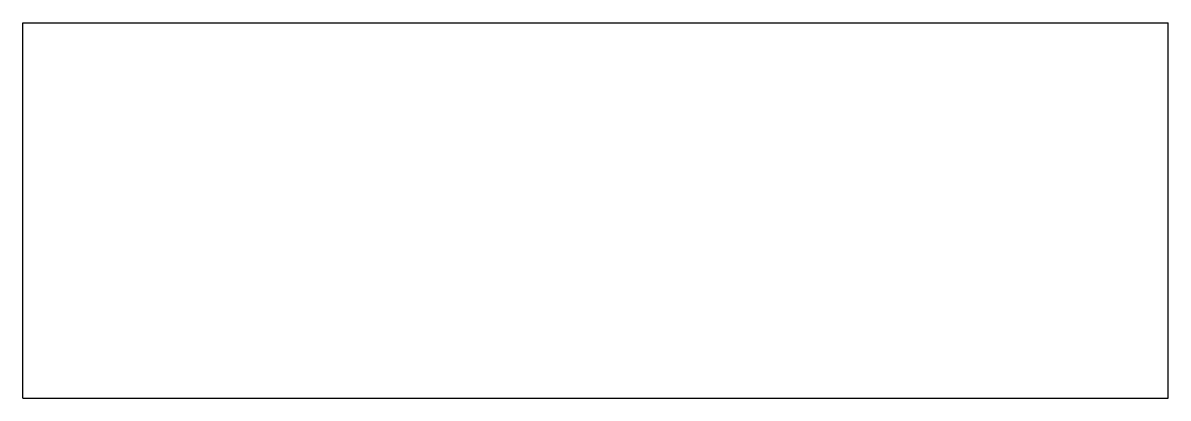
# Model space of a CAD drawing. Header units: millimetres. Extents: x -11 to 209, y 6 to 78.
import ezdxf

# ---------------------------------------------------------------- set-up
doc = ezdxf.new("R2010")
doc.units = ezdxf.units.MM

msp = doc.modelspace()

# ---------------------------------------------------------------- linework, layer by layer
for p, q in [((-11, 6.5), (-11, 78.5)), ((-11, 78.5), (209, 78.5)), ((209, 6.5), (209, 78.5)), ((-11, 6.5), (209, 6.5))]:
    msp.add_line(p, q)

doc.saveas('drawing.dxf')
